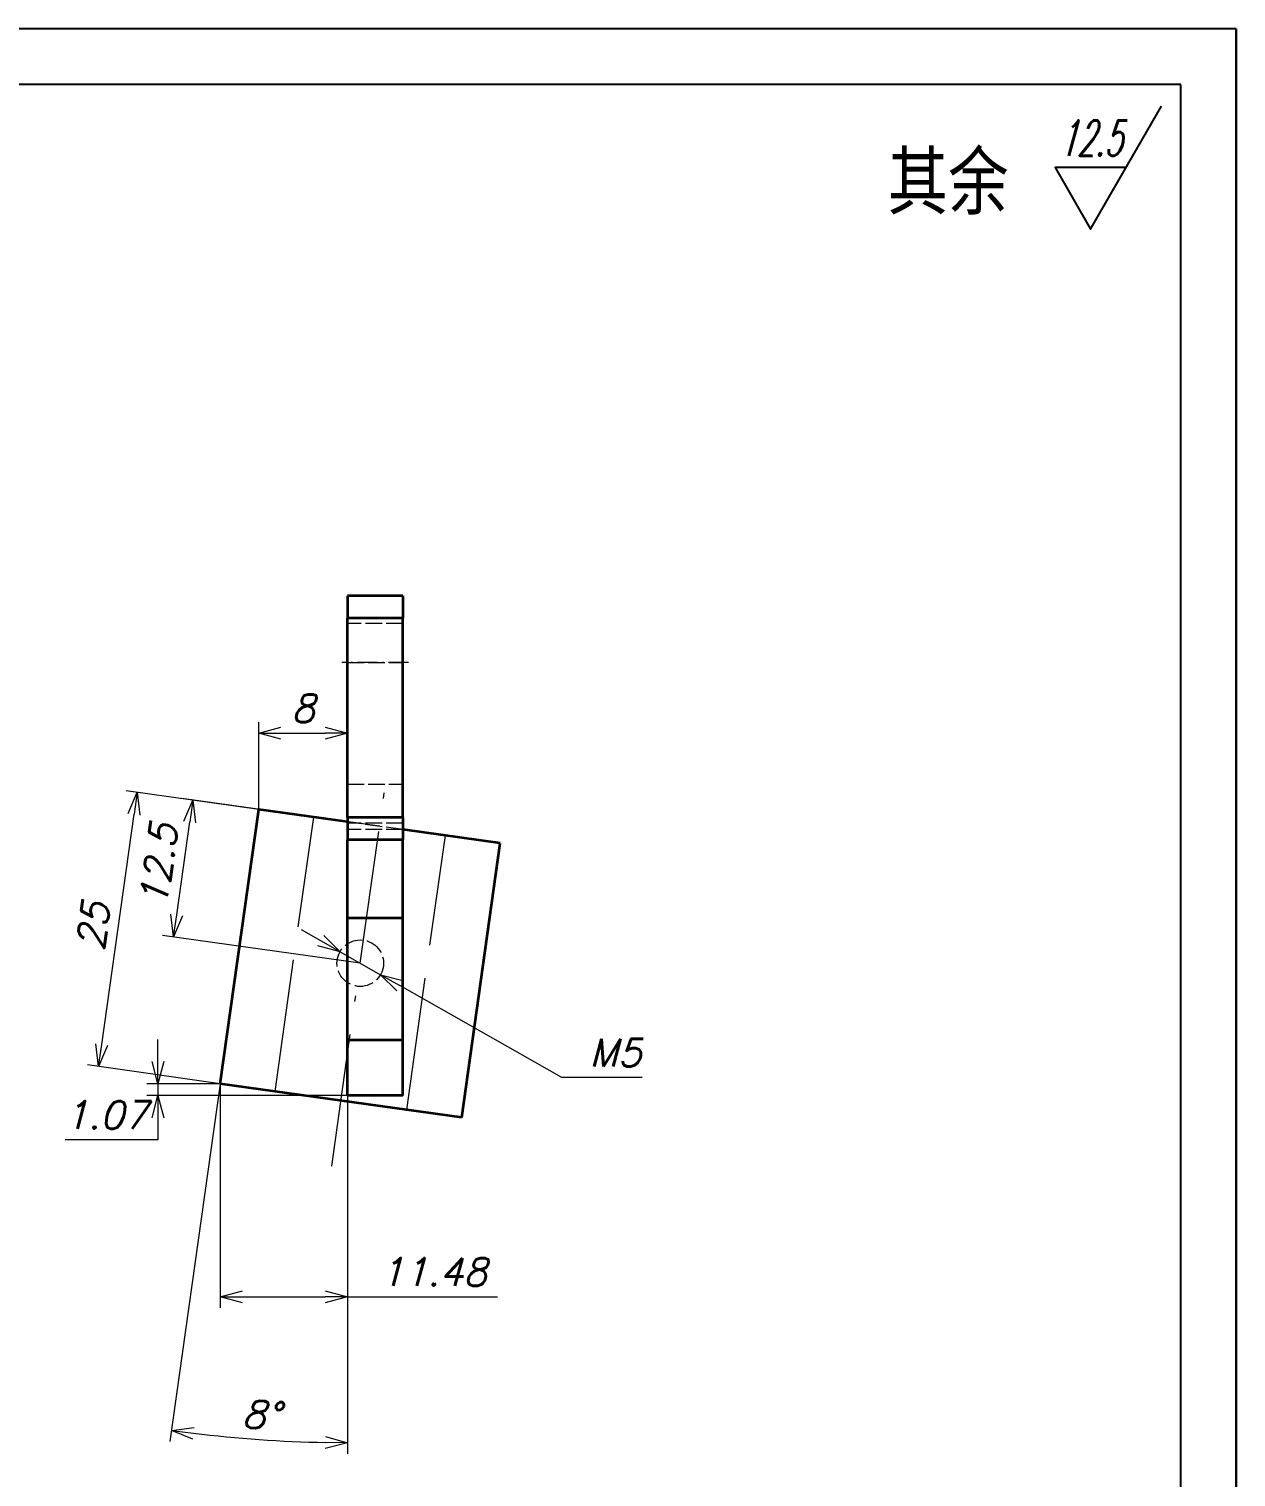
# Model space of a CAD drawing. Header units: inches. Extents: x -6764 to -5139, y 992 to 1720.
# Drawn here: x -6576.4 to -6467.5, y 1071.5 to 1202.2 of the extents above; entities that cross this region are included whole.
import ezdxf
from ezdxf.enums import TextEntityAlignment as Align

# ---------------------------------------------------------------- set-up
doc = ezdxf.new("R2010")
doc.units = ezdxf.units.IN
doc.header["$MEASUREMENT"] = 0
doc.linetypes.add('DASHDOT', pattern=[18.5, 12, -3, 0.5, -3])
doc.linetypes.add('DASHED', pattern=[15, 12, -3])
doc.layers.add('Dim', color=3, linetype='Continuous')
doc.styles.add('DIM_FONT', font='romans.shx', dxfattribs={"oblique": 15})
doc.styles.add('仿宋体', font='FSGB2312.ttf', dxfattribs={"width": 0.8, "height": 3.5})
doc.dimstyles.new('KK2.5', dxfattribs={"dimtxt": 2.5, "dimasz": 2, "dimexe": 1, "dimexo": 0, "dimgap": 1, "dimtad": 1, "dimtoh": 1, "dimdsep": 46, "dimtxsty": 'DIM_FONT', "dimblk": 'OPEN30', "dimcen": 0, "dimclrd": 3, "dimclre": 3, "dimclrt": 3, "dimazin": 2, "dimtfac": 1, "dimtmove": 0, "dimatfit": 3, "dimldrblk": 'OPEN30', "dimfxl": 0, "dimtolj": 1, "dimlwd": 20, "dimlwe": 20, "dimarcsym": 0})

# ---------------------------------------------------------------- blocks, each defined once
blk = doc.blocks.new('BZ-MQH')
for p, q in [((-213949.02, 20874.59), (-214275.72, 20874.59)), ((-213949.02, 20643.59), (-213949.02, 20874.59)), ((-213949.02, 20874.59), (-213949.02, 20643.59)), ((-213954.52, 20869.09), (-214270.22, 20869.09)), ((-213954.52, 20649.09), (-213954.52, 20869.09))]:
    blk.add_line(p, q)
at = {"layer": 'Dim', "ltscale": 2}
blk.add_lwpolyline([(-213959.94, 20860.83), (-213966.98, 20860.83), (-213963.46, 20854.73), (-213956.42, 20866.92)], dxfattribs=at)
at = {"layer": 'Dim', "ltscale": 2, "style": 'DIM_FONT', "oblique": 15, "width": 0.559478}
blk.add_text('12.5', height=3.52, dxfattribs=at).set_placement((-213966.6, 20862), (-213960.32, 20862), align=Align.FIT)
at = {"layer": 'Dim', "insert": (-213983.61, 20862.26), "char_height": 5.5, "width": 67.3601, "attachment_point": 1, "style": '仿宋体'}
blk.add_mtext('其余', dxfattribs=at)
blk = doc.blocks.new('_Open30')
at = {"color": 0, "linetype": 'ByBlock', "lineweight": -2}
for p, q in [((-1, 0.268), (0, 0)), ((0, 0), (-1, -0.268)), ((0, 0), (-1, 0))]:
    blk.add_line(p, q, dxfattribs=at)
blk = doc.blocks.new('*D205')
at = {"color": 3, "lineweight": 20, "transparency": 16777216}
for p, q in [((-6555.68, 1131.75), (-6567.65, 1133.43)), ((-6569.86, 1110.52), (-6566.94, 1131.31)), ((-6559.16, 1106.99), (-6571.13, 1108.68))]:
    blk.add_line(p, q, dxfattribs=at)
at = {"layer": 'Defpoints', "color": 0, "transparency": 16777216}
for p in [(-6566.66, 1133.29), (-6555.68, 1131.75), (-6559.16, 1106.99)]:
    blk.add_point(p, dxfattribs=at)
at = {"color": 3, "lineweight": 20, "transparency": 16777216, "xscale": 2, "yscale": 2, "zscale": 2}
for p, rotation in [((-6566.66, 1133.29), 81.99971984743571), ((-6570.14, 1108.54), 261.9997198474357)]:
    blk.add_blockref('_Open30', p, dxfattribs=dict(at, rotation=rotation))
at = {"color": 3, "transparency": 16777216, "insert": (-6570.63, 1121.23), "char_height": 2.5, "attachment_point": 5, "rotation": 81.9997, "style": 'DIM_FONT'}
blk.add_mtext('\\A1;25', dxfattribs=at)
blk = doc.blocks.new('*D206')
at = {"color": 3, "lineweight": 20, "transparency": 16777216}
for p, q in [((-6544.79, 1130.22), (-6562.63, 1132.73)), ((-6563.09, 1122.22), (-6561.91, 1130.61)), ((-6546.53, 1117.87), (-6564.36, 1120.38))]:
    blk.add_line(p, q, dxfattribs=at)
at = {"layer": 'Defpoints', "color": 0, "transparency": 16777216}
for p in [(-6561.64, 1132.59), (-6544.79, 1130.22), (-6546.53, 1117.87)]:
    blk.add_point(p, dxfattribs=at)
at = {"color": 3, "lineweight": 20, "transparency": 16777216, "xscale": 2, "yscale": 2, "zscale": 2}
for p, rotation in [((-6561.64, 1132.59), 81.99049082536447), ((-6563.37, 1120.24), 261.9904908253645)]:
    blk.add_blockref('_Open30', p, dxfattribs=dict(at, rotation=rotation))
at = {"color": 3, "transparency": 16777216, "insert": (-6564.73, 1126.73), "char_height": 2.5, "attachment_point": 5, "rotation": 81.9905, "style": 'DIM_FONT'}
blk.add_mtext('\\A1;12.5', dxfattribs=at)
blk = doc.blocks.new('*D207')
at = {"color": 3, "lineweight": 20, "transparency": 16777216}
for p, q in [((-6550.09, 1119.89), (-6551.83, 1120.88)), ((-6548.35, 1118.9), (-6544.7, 1116.83)), ((-6528.34, 1107.54), (-6542.96, 1115.84)), ((-6521.08, 1107.54), (-6528.34, 1107.54))]:
    blk.add_line(p, q, dxfattribs=at)
at = {"layer": 'Defpoints', "color": 0, "transparency": 16777216}
for p in [(-6548.35, 1118.9), (-6544.7, 1116.83)]:
    blk.add_point(p, dxfattribs=at)
at = {"color": 3, "lineweight": 20, "transparency": 16777216, "xscale": 2, "yscale": 2, "zscale": 2}
for p, rotation in [((-6548.35, 1118.9), 330.4172360007299), ((-6544.7, 1116.83), 150.4172360007298)]:
    blk.add_blockref('_Open30', p, dxfattribs=dict(at, rotation=rotation))
at = {"color": 3, "transparency": 16777216, "insert": (-6523.5, 1109.79), "char_height": 2.5, "attachment_point": 5, "style": 'DIM_FONT'}
blk.add_mtext('\\A1;M5', dxfattribs=at)
blk = doc.blocks.new('*D209')
at = {"color": 3, "lineweight": 20, "transparency": 16777216}
for p, q in [((-6559.16, 1106.99), (-6559.16, 1086.75)), ((-6547.68, 1105.92), (-6547.68, 1086.75)), ((-6557.16, 1087.75), (-6549.68, 1087.75)), ((-6547.68, 1087.75), (-6534.13, 1087.75))]:
    blk.add_line(p, q, dxfattribs=at)
at = {"layer": 'Defpoints', "color": 0, "transparency": 16777216}
for p in [(-6559.16, 1106.99), (-6547.68, 1105.92), (-6547.68, 1087.75)]:
    blk.add_point(p, dxfattribs=at)
at = {"color": 3, "lineweight": 20, "transparency": 16777216, "xscale": 2, "yscale": 2, "zscale": 2, "rotation": 180}
blk.add_blockref('_Open30', (-6559.16, 1087.75), dxfattribs=at)
at = {"color": 3, "lineweight": 20, "transparency": 16777216, "xscale": 2, "yscale": 2, "zscale": 2}
blk.add_blockref('_Open30', (-6547.68, 1087.75), dxfattribs=at)
at = {"color": 3, "transparency": 16777216, "insert": (-6539.91, 1090), "char_height": 2.5, "attachment_point": 5, "style": 'DIM_FONT'}
blk.add_mtext('\\A1;11.48', dxfattribs=at)
blk = doc.blocks.new('*D210')
at = {"color": 3, "lineweight": 20, "transparency": 16777216}
for p, q in [((-6555.68, 1131.75), (-6555.68, 1139.63)), ((-6547.68, 1134.01), (-6547.68, 1139.63)), ((-6553.68, 1138.63), (-6549.68, 1138.63))]:
    blk.add_line(p, q, dxfattribs=at)
at = {"layer": 'Defpoints', "color": 0, "transparency": 16777216}
for p in [(-6547.68, 1138.63), (-6547.68, 1134.01), (-6555.68, 1131.75)]:
    blk.add_point(p, dxfattribs=at)
at = {"color": 3, "lineweight": 20, "transparency": 16777216, "xscale": 2, "yscale": 2, "zscale": 2, "rotation": 180}
blk.add_blockref('_Open30', (-6555.68, 1138.63), dxfattribs=at)
at = {"color": 3, "lineweight": 20, "transparency": 16777216, "xscale": 2, "yscale": 2, "zscale": 2}
blk.add_blockref('_Open30', (-6547.68, 1138.63), dxfattribs=at)
at = {"color": 3, "transparency": 16777216, "insert": (-6551.68, 1140.88), "char_height": 2.5, "attachment_point": 5, "style": 'DIM_FONT'}
blk.add_mtext('\\A1;8', dxfattribs=at)
blk = doc.blocks.new('*D211')
at = {"color": 3, "lineweight": 20, "transparency": 16777216}
for p, q in [((-6547.68, 1121.92), (-6547.68, 1073.59)), ((-6559.16, 1106.99), (-6563.7, 1074.71))]:
    blk.add_line(p, q, dxfattribs=at)
blk.add_arc((-6547.68, 1188.66), 114.06, 263.0048, 268.9954, dxfattribs=at)
at = {"layer": 'Defpoints', "color": 0, "transparency": 16777216}
for p in [(-6555.68, 1131.75), (-6547.68, 1129.01), (-6547.68, 1121.92), (-6559.16, 1106.99), (-6558.29, 1075.09)]:
    blk.add_point(p, dxfattribs=at)
at = {"color": 3, "lineweight": 20, "transparency": 16777216, "xscale": 2, "yscale": 2, "zscale": 2}
for p, rotation in [((-6563.56, 1075.7), 172.5025071810242), ((-6547.68, 1074.59), 359.4976770694184)]:
    blk.add_blockref('_Open30', p, dxfattribs=dict(at, rotation=rotation))
at = {"color": 3, "transparency": 16777216, "insert": (-6555.48, 1077.12), "char_height": 2.5, "attachment_point": 5, "rotation": 356.0001, "style": 'DIM_FONT'}
blk.add_mtext('\\A1;8°', dxfattribs=at)
blk = doc.blocks.new('*D212')
at = {"color": 3, "lineweight": 20, "transparency": 16777216}
for p, q in [((-6564.78, 1108.99), (-6564.78, 1110.99)), ((-6559.16, 1106.99), (-6565.78, 1106.99)), ((-6564.78, 1106.99), (-6564.78, 1105.92)), ((-6544.78, 1105.92), (-6565.78, 1105.92)), ((-6564.78, 1103.92), (-6564.78, 1101.92)), ((-6564.78, 1101.92), (-6573.17, 1101.92))]:
    blk.add_line(p, q, dxfattribs=at)
at = {"layer": 'Defpoints', "color": 0, "transparency": 16777216}
for p in [(-6559.16, 1106.99), (-6564.78, 1105.92), (-6544.78, 1105.92)]:
    blk.add_point(p, dxfattribs=at)
at = {"color": 3, "lineweight": 20, "transparency": 16777216, "xscale": 2, "yscale": 2, "zscale": 2}
for p, rotation in [((-6564.78, 1106.99), 270), ((-6564.78, 1105.92), 90)]:
    blk.add_blockref('_Open30', p, dxfattribs=dict(at, rotation=rotation))
at = {"color": 3, "transparency": 16777216, "insert": (-6569.47, 1104.17), "char_height": 2.5, "attachment_point": 5, "style": 'DIM_FONT'}
blk.add_mtext('\\A1;1.07', dxfattribs=at)

msp = doc.modelspace()

# ---------------------------------------------------------------- linework, layer by layer
at = {"color": 7, "lineweight": 35}
for p, q in [((-6542.684, 1151.011), (-6547.684, 1151.011)), ((-6547.684, 1151.011), (-6547.684, 1149.011)), ((-6542.684, 1151.011), (-6542.684, 1149.011)), ((-6542.684, 1149.011), (-6547.684, 1149.011)), ((-6547.684, 1131.011), (-6547.684, 1149.011)), ((-6542.684, 1131.011), (-6542.684, 1149.011)), ((-6559.161, 1106.993), (-6555.682, 1131.75)), ((-6547.684, 1130.626), (-6555.682, 1131.75)), ((-6542.684, 1131.011), (-6547.684, 1131.011)), ((-6547.684, 1131.011), (-6547.684, 1129.011)), ((-6542.684, 1131.011), (-6542.684, 1129.011)), ((-6533.896, 1128.688), (-6542.684, 1129.923)), ((-6547.684, 1121.923), (-6547.684, 1129.011)), ((-6542.684, 1129.011), (-6547.684, 1129.011)), ((-6542.684, 1121.923), (-6542.684, 1129.011)), ((-6537.375, 1103.931), (-6533.896, 1128.688)), ((-6542.684, 1121.923), (-6547.684, 1121.923)), ((-6547.684, 1110.923), (-6547.684, 1121.923)), ((-6542.684, 1110.923), (-6542.684, 1121.923)), ((-6542.684, 1110.923), (-6547.684, 1110.923)), ((-6547.684, 1105.923), (-6547.684, 1110.923)), ((-6542.684, 1105.923), (-6542.684, 1110.923)), ((-6537.375, 1103.931), (-6559.161, 1106.993)), ((-6542.684, 1105.923), (-6547.684, 1105.923))]:
    msp.add_line(p, q, dxfattribs=at)
at = {"color": 2, "linetype": 'DASHED', "lineweight": 13, "ltscale": 0.125}
for p, q in [((-6542.684, 1148.511), (-6547.684, 1148.511)), ((-6542.684, 1148.511), (-6547.684, 1148.511)), ((-6547.684, 1145.011), (-6542.684, 1145.011)), ((-6547.684, 1145.011), (-6542.684, 1145.011)), ((-6547.684, 1145.011), (-6542.684, 1145.011)), ((-6547.684, 1145.011), (-6542.684, 1145.011)), ((-6547.684, 1134.011), (-6542.684, 1134.011)), ((-6547.684, 1134.011), (-6542.684, 1134.011)), ((-6547.684, 1134.011), (-6542.684, 1134.011)), ((-6547.684, 1134.011), (-6542.684, 1134.011)), ((-6542.684, 1130.511), (-6547.684, 1130.511)), ((-6542.684, 1130.511), (-6547.684, 1130.511)), ((-6542.684, 1129.923), (-6547.684, 1129.923))]:
    msp.add_line(p, q, dxfattribs=at)
at = {"color": 1, "linetype": 'DASHDOT', "lineweight": 13, "ltscale": 0.150012}
msp.add_line((-6542.184, 1145.011), (-6548.185, 1145.011), dxfattribs=at)
at = {"color": 1, "linetype": 'DASHDOT', "lineweight": 13}
msp.add_line((-6549.097, 1099.563), (-6544.211, 1134.327), dxfattribs=at)
at = {"color": 2, "linetype": 'DASHED', "lineweight": 13}
for p, q in [((-6554.21, 1106.297), (-6550.73, 1131.054)), ((-6542.326, 1104.627), (-6538.847, 1129.384))]:
    msp.add_line(p, q, dxfattribs=at)
at = {"color": 2, "linetype": 'DASHED', "lineweight": 13, "ltscale": 0.126235}
msp.add_line((-6542.684, 1129.923), (-6547.684, 1130.626), dxfattribs=at)
at = {"color": 2, "linetype": 'DASHED', "lineweight": 13, "ltscale": 4.92081e-05}
msp.add_line((-6548.606, 1118.159), (-6548.608, 1118.159), dxfattribs=at)
at = {"color": 2, "linetype": 'DASHED', "lineweight": 13, "ltscale": 4.31584e-05}
msp.add_line((-6544.447, 1117.574), (-6544.449, 1117.575), dxfattribs=at)
at = {"color": 2, "linetype": 'DASHED', "lineweight": 13, "ltscale": 0.14}
msp.add_circle((-6546.527, 1117.867), 2.1, dxfattribs=at)

# ---------------------------------------------------------------- block references
at = {"xscale": 0.9090909090591595, "yscale": 0.9090909090882633, "zscale": 0.9090909090939012}
msp.add_blockref('BZ-MQH', (188031.622, -17774.722), dxfattribs=at)

# ---------------------------------------------------------------- dimensions: what is measured, and where the dimension line sits
at = {"color": 1}
for base, p1, p2, picture, middle in [((-6547.684, 1138.629), (-6555.682, 1131.75), (-6547.684, 1134.011), '*D210', (-6551.683, 1140.879)), ((-6547.684, 1087.754), (-6559.161, 1106.993), (-6547.684, 1105.923), '*D209', (-6539.906, 1090.004))]:
    dim = msp.add_linear_dim(base=base, p1=p1, p2=p2, dimstyle='KK2.5', dxfattribs=at)
    dim.commit()
    dim.dimension.update_dxf_attribs({"geometry": picture, "text_midpoint": middle})
dim = msp.add_aligned_dim(p1=(-6559.161, 1106.993), p2=(-6555.681, 1131.75), distance=11.089, dimstyle='KK2.5', dxfattribs=at)
dim.commit()
dim.dimension.update_dxf_attribs({"geometry": '*D205', "text_midpoint": (-6570.63, 1121.228)})
dim = msp.add_aligned_dim(p1=(-6546.527, 1117.867), p2=(-6544.789, 1130.219), distance=17.013, text='12.5', dimstyle='KK2.5', dxfattribs=at)
dim.commit()
dim.dimension.update_dxf_attribs({"geometry": '*D206', "text_midpoint": (-6564.733, 1126.727)})
dim = msp.add_angular_dim_2l(base=(-6558.286, 1075.087), line1=((-6547.684, 1121.923), (-6547.684, 1129.011)), line2=((-6559.161, 1106.993), (-6555.682, 1131.75)), dimstyle='KK2.5', dxfattribs=at)
dim.commit()
dim.dimension.update_dxf_attribs({"geometry": '*D211', "text_midpoint": (-6555.484, 1077.116)})
dim = msp.add_diameter_dim_2p(p1=(-6548.353, 1118.904), p2=(-6544.701, 1116.83), text='M5', dimstyle='KK2.5', dxfattribs=at)
dim.commit()
dim.dimension.update_dxf_attribs({"geometry": '*D207', "text_midpoint": (-6523.496, 1107.542), "dimtype": 163})
dim = msp.add_linear_dim(base=(-6564.777, 1105.923), p1=(-6559.161, 1106.993), p2=(-6544.784, 1105.923), angle=90, dimstyle='KK2.5', dxfattribs=at)
dim.commit()
dim.dimension.update_dxf_attribs({"geometry": '*D212', "text_midpoint": (-6569.472, 1104.173)})

doc.saveas('drawing.dxf')
